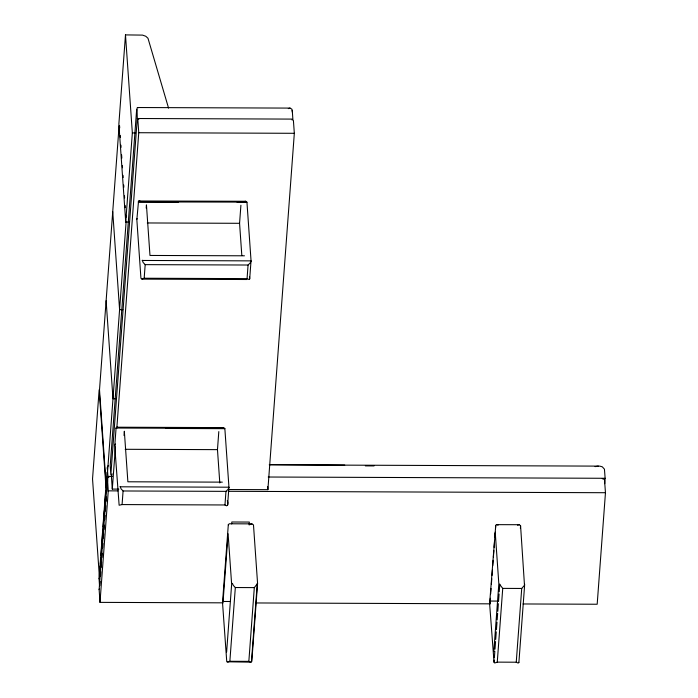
<?xml version="1.0" encoding="UTF-8"?>
<svg xmlns="http://www.w3.org/2000/svg" width="698" height="698" viewBox="0 0 698 698"><rect width="100%" height="100%" fill="white"/><g stroke="black" fill="none" stroke-linecap="round" stroke-linejoin="round"><path stroke-width="1.05" d="M116.069 428.258L116.959 427.211L223.569 427.612L224.826 428.668L166.098 428.45M116.077 427.944L114.742 446.074L119.131 505.239L122.08 504.575L224.965 504.968C227.897 507.725 228.691 503.136 227.295 500.684M228.316 524.826L229.206 523.779L251.917 523.866L253.487 524.922L257.579 583.458L251.795 661.416L251.184 662.158L226.763 661.783L222.531 602.784L222.959 601.144M237.137 202.298L246.926 202.333L245.67 201.277L138.544 200.989L136.843 219.739L140.935 278.275L141.947 279.121L144.172 278.24L247.066 278.633L248.985 279.523L249.692 278.938L249.544 276.521M495.475 528.927L495.728 525.358L496.33 524.652L519.312 524.713L520.577 525.769L524.486 585.256L521.72 588.458L502.735 588.388L499.498 584.209M494.184 660.003L494.071 662.419L494.751 662.995L497.264 662.132L516.25 662.21L518.169 663.1L518.884 662.262M107.291 479.84L99.142 589.635L99.997 602.374L223.203 602.836M227.592 505.273L228.935 486.977L224.843 428.441L116.086 428.031M249.692 278.938L251.036 260.642L246.944 202.106L138.169 201.923L178.409 202.071M257.579 583.458L254.316 587.611L235.331 587.533L233.324 585.439L232.408 583.362M495.72 525.673L489.621 603.63L490.362 601.99M107.544 481.829L107.946 476.42L107.326 467.616L108.199 465.566M106.977 472.241L99.072 578.799L99.535 585.988M168.567 108.129L147.985 38.268L145.769 36.252L142.532 35.109L125.483 34.9L118.869 123.991L125.727 222.025L128.99 222.034M119.105 125.806L99.509 389.824L106.366 487.85M99.64 573.686L100.198 566.078M100.364 563.905L100.844 557.388M101.009 555.215L101.576 547.607M101.734 545.435L102.946 529.136M103.103 526.964L103.67 519.356M103.828 517.183L104.316 510.666M104.56 507.411L105.764 491.113M125.727 222.025L132.341 132.925L125.483 34.9M106.925 480.25L107.169 476.987M107.658 470.469L126.12 221.659M99.831 585.77L100.154 581.443M100.556 576.033L100.87 571.697M101.193 567.369L101.594 561.951M101.917 557.623L102.24 553.287M102.641 547.878L102.964 543.55M103.365 538.132L103.688 533.804M104.011 529.468L104.325 525.14M104.726 519.722L105.049 515.394M105.372 511.067L105.773 505.649M106.096 501.321L106.419 496.985M106.82 491.575L107.143 487.248M99.997 602.374L108.269 490.851L107.413 478.147L107.85 477.284L109.246 476.856M136.66 109.42L110.223 465.732L110.834 474.884L137.279 118.512L137.044 107.989L137.925 107.527L290.063 108.094L291.877 109.176L292.392 112.265M118.826 489.115L112.299 489.089L115.44 446.711M116.81 428.24L138.745 132.716L137.872 120.021L138.064 119.323L138.789 119.349M228.918 487.492L228.115 489.272L225.969 491.357L123.084 490.973L121.077 488.87L120.178 486.576M124.026 435.491L124.34 431.242L127.874 481.786L222.339 482.144M122.08 504.575L123.084 490.973M251.01 261.157L250.216 262.937L248.069 265.022L145.184 264.638L143.177 262.535L142.279 260.241M146.205 208.091L146.44 204.907L149.974 255.451L244.44 255.8M144.172 278.24L145.184 264.638M219.8 482.972L217.471 449.643L218.806 431.6M241.822 255.564L239.571 223.308L240.906 205.264M224.965 504.968L225.969 491.357M222.531 602.784L222.723 600.149M222.732 599.809L228.325 524.512M247.066 278.633L248.069 265.022M231.684 523.928L231.832 521.999L249.334 522.069L249.125 524.957M226.623 652.011L231.64 584.305L228.106 533.761L223.081 601.475L230.427 601.501M227.635 662.158L229.86 661.285L235.331 587.533M250.774 662.245L248.846 661.355L254.316 587.611M251.481 661.66L257.265 583.458M228.717 489.525L267.884 489.673L294.329 133.301L293.422 120.606L293.02 119.899L291.991 119.925M489.935 603.63L490.336 598.221M490.659 593.885L491.06 588.475M491.383 584.147L491.785 578.729M492.02 575.484L492.422 570.065M492.744 565.738L493.146 560.32M493.39 557.074L493.87 550.582M494.114 547.328L494.516 541.918M494.838 537.582L495.24 532.173M493.809 651.592L498.834 583.877L495.301 533.342M494.35 657.839L494.83 651.339M494.987 649.175L495.554 641.602M495.711 639.429L496.278 631.856M496.435 629.692L497.002 622.11M497.159 619.946L497.639 613.446M497.805 611.282L498.363 603.7M498.529 601.536L499.087 593.954M499.245 591.791L499.812 584.217M497.264 662.132L502.735 588.388M520.385 528.403L520.577 525.769M516.25 662.21L521.72 588.458M518.884 662.515L524.512 586.678M524.512 586.416L524.669 584.305M604.73 483.697L605.131 478.287L604.451 469.178L602.278 466.805L599.783 466.124L269.28 464.851M602.278 478.706L603.918 479.151L604.529 480.015L605.463 492.718L597.183 604.241L523.038 603.962M136.852 219.381L137.07 218.553M114.751 445.717L115.432 443.963M99.142 589.635L99.378 588.789M99.072 578.799L99.404 577.525M112.055 473.82L111.436 476.751L112.299 489.089M249.631 524.643L251.917 523.866M221.781 428.118L223.569 427.612M517.532 525.219L519.312 524.713M288.309 108.626L290.063 108.094M244.832 201.408L245.67 201.277M595.062 466.63L598.308 466.09M137.279 118.512L292.863 119.096L292.253 110.293M138.745 132.716L294.329 133.301M132.341 132.925L135.604 132.943M147.278 222.959L239.571 223.308M142.261 260.459L251.018 260.869M141.947 279.121L246.909 279.514M122.848 309.676L119.585 309.668L112.736 211.634M115.153 398.767L112.98 398.759L106.122 300.733M125.178 449.294L217.471 449.643M269.393 464.563L344.751 465.112M365.333 465.88L374.049 465.915M107.946 476.42L112.308 476.429M268.224 477.022L605.131 478.287M120.161 486.794L228.918 487.204M108.269 490.851L118.084 490.886M228.202 491.305L605.463 492.718M490.275 601.057L497.613 601.083M255.913 602.959L490.328 603.84M494.027 662.166L489.621 603.63M229.86 661.285L248.846 661.355M139.059 200.876L140.577 201.399M116.959 427.211L118.049 427.508M496.61 524.626L498.119 525.149M137.925 107.527L138.518 107.675M107.326 467.616L107.466 469.588M267.674 486.593L267.884 489.673M119.567 125.771L119.724 127.926M120.248 135.473L120.396 137.628M120.928 145.167L121.077 147.322M121.6 154.86L121.827 158.088M122.359 165.635L122.508 167.79M123.031 175.329L123.188 177.484M123.712 185.022L123.86 187.177M124.462 195.798L124.619 197.953M125.143 205.491L125.291 207.646M125.823 215.185L125.972 217.34M106.009 487.85L99.151 389.824L92.537 478.915L99.395 576.941"/></g></svg>
